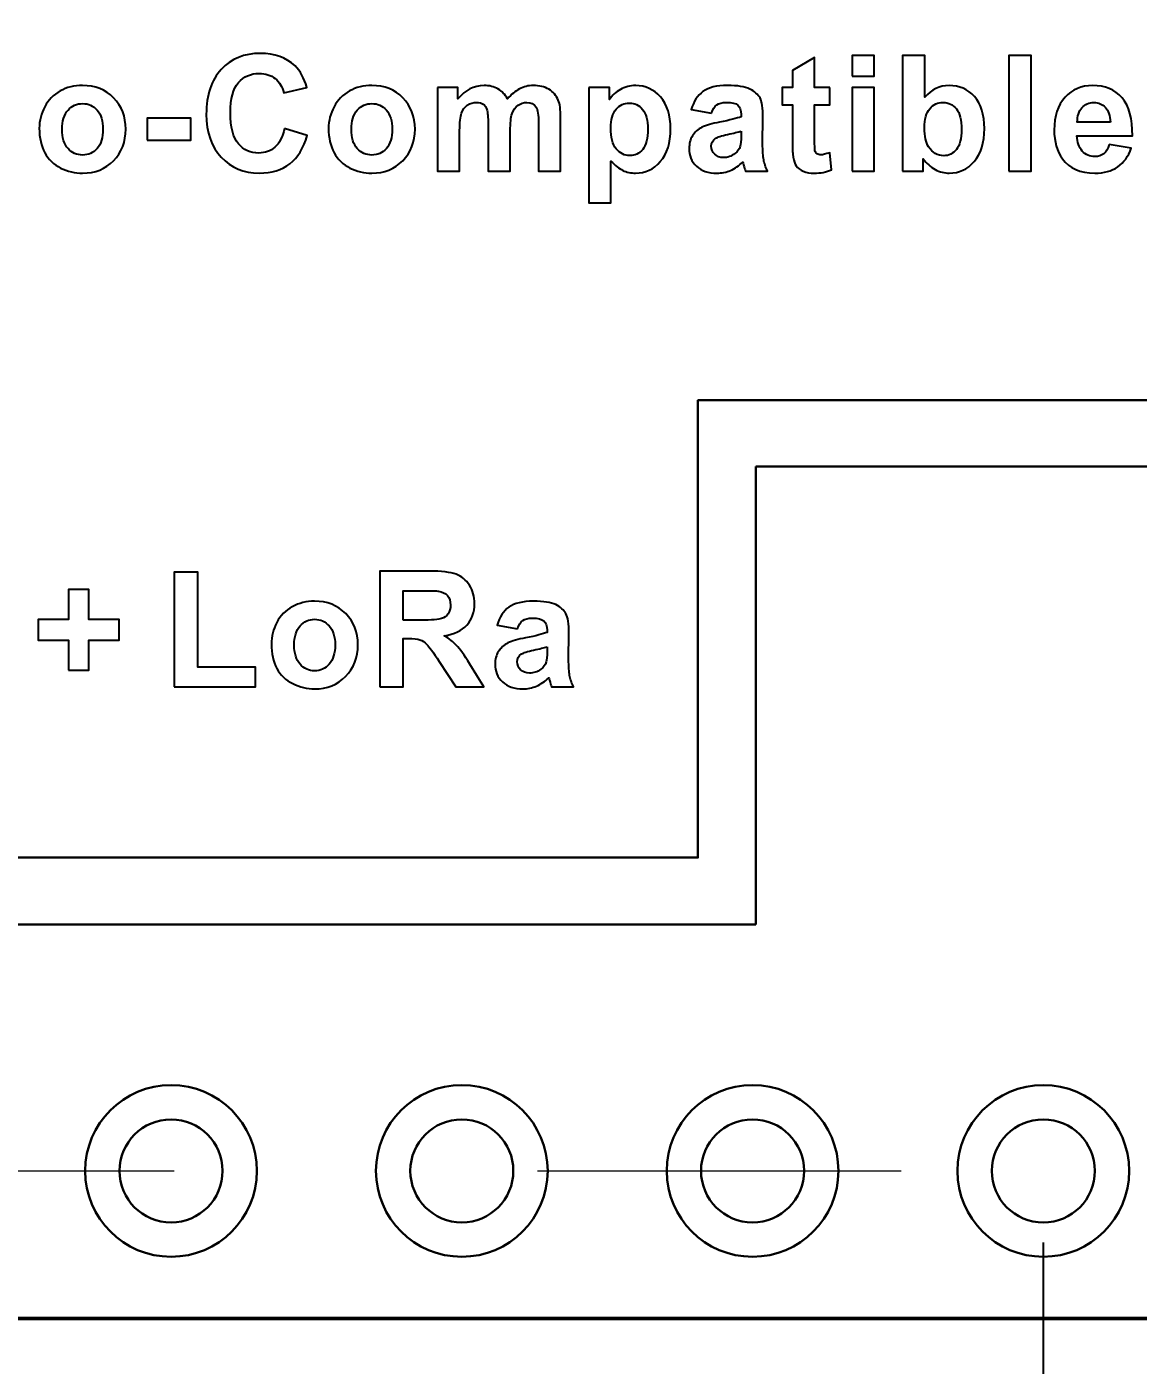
# Model space of a CAD drawing. Header units: millimetres. Extents: x 2926 to 3382, y -265 to 32.
# Drawn here: x 3048.98 to 3058.69, y -102.5 to -90.81 of the extents above; entities that cross this region are included whole.
import ezdxf

# ---------------------------------------------------------------- set-up
doc = ezdxf.new("R2010")
doc.units = ezdxf.units.MM
doc.linetypes.add('CENTER2', pattern=[28.575, 19.05, -3.175, 3.175, -3.175])
doc.layers.get('0').update_dxf_attribs({"lineweight": 30})
doc.layers.get('Defpoints').update_dxf_attribs({"lineweight": 15})
doc.layers.add('layer 1', color=7, linetype='Continuous')
for name, color, linetype, lineweight in [('标注', 3, 'Continuous', 15), ('点划线', 1, 'CENTER2', 20), ('粗线', 7, 'Continuous', 50)]:
    doc.layers.add(name, color=color, linetype=linetype, lineweight=lineweight)
doc.styles.get("Standard").update_dxf_attribs({"font": 'txt.shx', "bigfont": 'gbcbig.shx'})
doc.dimstyles.new('ISO-25', dxfattribs={"dimtxt": 3, "dimasz": 2.5, "dimexe": 1.25, "dimexo": 0.625, "dimtad": 1, "dimtoh": 1, "dimdsep": 46, "dimtxsty": 'Standard', "dimcen": 2.5, "dimadec": 0, "dimazin": 0, "dimtfac": 1, "dimtmove": 0, "dimatfit": 3, "dimfxl": 0, "dimarcsym": 0})

# ---------------------------------------------------------------- blocks, each defined once
blk = doc.blocks.new('*D93')
at = {"layer": 'Defpoints', "color": 0, "transparency": 16777216}
for p in [(3032.461, -100.805), (3057.861, -100.805), (3057.861, -106.994)]:
    blk.add_point(p, dxfattribs=at)
at = {"layer": '标注', "color": 0, "lineweight": -2, "transparency": 16777216}
for p, q in [((3032.461, -101.43), (3032.461, -108.244)), ((3057.861, -101.43), (3057.861, -108.244)), ((3034.961, -106.994), (3055.361, -106.994))]:
    blk.add_line(p, q, dxfattribs=at)
at = {"layer": '标注', "color": 0, "transparency": 16777216}
for points in [[(3034.961, -106.577), (3034.961, -107.41), (3032.461, -106.994)], [(3055.361, -106.577), (3055.361, -107.41), (3057.861, -106.994)]]:
    blk.add_solid(points, dxfattribs=at)
at = {"layer": '标注', "color": 0, "transparency": 16777216, "insert": (3045.161, -104.869), "char_height": 3, "attachment_point": 5}
blk.add_mtext('2.54x10', dxfattribs=at)
blk = doc.blocks.new('*D128')
at = {"layer": 'Defpoints', "color": 0, "transparency": 16777216}
for p in [(3024.011, -102.01), (3060.651, -102.01), (3060.651, -112.626)]:
    blk.add_point(p, dxfattribs=at)
at = {"layer": '标注', "color": 0, "lineweight": -2, "transparency": 16777216}
for p, q in [((3024.011, -102.635), (3024.011, -113.876)), ((3060.651, -102.635), (3060.651, -113.876)), ((3026.511, -112.626), (3058.151, -112.626))]:
    blk.add_line(p, q, dxfattribs=at)
at = {"layer": '标注', "color": 0, "transparency": 16777216}
for points in [[(3026.511, -112.21), (3026.511, -113.043), (3024.011, -112.626)], [(3058.151, -112.21), (3058.151, -113.043), (3060.651, -112.626)]]:
    blk.add_solid(points, dxfattribs=at)
at = {"layer": '标注', "color": 0, "transparency": 16777216, "insert": (3042.331, -110.501), "char_height": 3, "attachment_point": 5}
blk.add_mtext('36.64', dxfattribs=at)
blk = doc.blocks.new('*D130')
at = {"layer": 'Defpoints', "color": 0, "transparency": 16777216}
for p in [(3022.011, -99.595), (3062.651, -99.595), (3062.651, -118.799)]:
    blk.add_point(p, dxfattribs=at)
at = {"layer": '标注', "color": 0, "lineweight": -2, "transparency": 16777216}
for p, q in [((3022.011, -100.22), (3022.011, -120.049)), ((3062.651, -100.22), (3062.651, -120.049)), ((3024.511, -118.799), (3060.151, -118.799))]:
    blk.add_line(p, q, dxfattribs=at)
at = {"layer": '标注', "color": 0, "transparency": 16777216}
for points in [[(3024.511, -118.382), (3024.511, -119.216), (3022.011, -118.799)], [(3060.151, -118.382), (3060.151, -119.216), (3062.651, -118.799)]]:
    blk.add_solid(points, dxfattribs=at)
at = {"layer": '标注', "color": 0, "transparency": 16777216, "insert": (3042.331, -116.674), "char_height": 3, "attachment_point": 5}
blk.add_mtext('40.64', dxfattribs=at)

msp = doc.modelspace()

# ---------------------------------------------------------------- linework, layer by layer
for p, q in [((3055.351, -98.65), (3055.351, -94.65)), ((3055.351, -94.65), (3059.351, -94.65)), ((3043.351, -98.65), (3055.351, -98.65))]:
    msp.add_line(p, q)
for centre in [(3050.241, -100.805), (3050.241, -100.805), (3050.241, -100.805), (3050.241, -100.805), (3050.241, -100.805), (3050.241, -100.805), (3050.241, -100.805), (3050.241, -100.805), (3052.781, -100.805), (3052.781, -100.805), (3052.781, -100.805), (3052.781, -100.805), (3055.321, -100.805), (3055.321, -100.805), (3055.321, -100.805), (3055.321, -100.805), (3055.321, -100.805), (3055.321, -100.805), (3055.321, -100.805), (3057.861, -100.805), (3057.861, -100.805), (3057.861, -100.805)]:
    msp.add_circle(centre, 0.75)
at = {"ltscale": 0.5}
for centre in [(3050.241, -100.805), (3050.241, -100.805), (3050.241, -100.805), (3050.241, -100.805), (3050.241, -100.805), (3050.241, -100.805), (3050.241, -100.805), (3050.241, -100.805), (3052.781, -100.805), (3052.781, -100.805), (3052.781, -100.805), (3052.781, -100.805), (3052.781, -100.805), (3052.781, -100.805), (3055.321, -100.805), (3055.321, -100.805), (3055.321, -100.805), (3055.321, -100.805), (3055.321, -100.805), (3055.321, -100.805), (3055.321, -100.805), (3057.861, -100.805), (3057.861, -100.805), (3057.861, -100.805), (3057.861, -100.805), (3057.861, -100.805)]:
    msp.add_circle(centre, 0.45, dxfattribs=at)
msp.add_open_spline([(3045.844, -83.067), (3045.844, -83.067), (3056.844, -83.067), (3056.844, -83.067), (3056.844, -83.067), (3057.944, -83.067), (3058.844, -83.967), (3058.844, -85.067), (3058.844, -85.067), (3058.844, -85.067), (3058.844, -94.07), (3058.844, -94.07), (3058.844, -94.07), (3058.844, -94.07), (3054.844, -94.07), (3054.844, -94.07), (3054.844, -94.07), (3054.844, -94.07), (3054.844, -98.067), (3054.844, -98.067), (3054.844, -98.067), (3054.844, -98.067), (3045.844, -98.067), (3045.844, -98.067), (3045.844, -98.067), (3044.744, -98.067), (3043.844, -97.167), (3043.844, -96.067), (3043.844, -96.067), (3043.844, -96.067), (3043.844, -85.067), (3043.844, -85.067), (3043.844, -85.067), (3043.844, -83.967), (3044.744, -83.067), (3045.844, -83.067)], degree=3, knots=[0, 0, 0, 0, 0.1, 0.1, 0.1, 0.1, 0.2, 0.2, 0.2, 0.2, 0.3, 0.3, 0.3, 0.3, 0.4, 0.4, 0.4, 0.4, 0.5, 0.5, 0.5, 0.5, 0.6, 0.6, 0.6, 0.6, 0.7, 0.7, 0.7, 0.7, 0.8, 0.8, 0.8, 0.8, 1, 1, 1, 1])
at = {"layer": 'layer 1'}
for points, knots in [([(3051.232, -91.695), (3051.232, -91.695), (3051.43, -91.755), (3051.43, -91.755), (3051.43, -91.755), (3051.4, -91.866), (3051.349, -91.949), (3051.278, -92.003), (3051.278, -92.003), (3051.208, -92.057), (3051.119, -92.084), (3051.01, -92.084), (3051.01, -92.084), (3050.876, -92.084), (3050.766, -92.038), (3050.679, -91.946), (3050.679, -91.946), (3050.593, -91.855), (3050.549, -91.729), (3050.549, -91.57), (3050.549, -91.57), (3050.549, -91.402), (3050.593, -91.271), (3050.68, -91.178), (3050.68, -91.178), (3050.766, -91.085), (3050.881, -91.038), (3051.022, -91.038), (3051.022, -91.038), (3051.146, -91.038), (3051.246, -91.075), (3051.324, -91.148), (3051.324, -91.148), (3051.37, -91.191), (3051.404, -91.254), (3051.427, -91.335), (3051.427, -91.335), (3051.427, -91.335), (3051.225, -91.383), (3051.225, -91.383), (3051.225, -91.383), (3051.213, -91.33), (3051.188, -91.289), (3051.151, -91.259), (3051.151, -91.259), (3051.112, -91.228), (3051.066, -91.213), (3051.012, -91.213), (3051.012, -91.213), (3050.937, -91.213), (3050.876, -91.24), (3050.83, -91.294), (3050.83, -91.294), (3050.783, -91.348), (3050.76, -91.435), (3050.76, -91.555), (3050.76, -91.555), (3050.76, -91.683), (3050.783, -91.774), (3050.829, -91.828), (3050.829, -91.828), (3050.875, -91.882), (3050.934, -91.909), (3051.008, -91.909), (3051.008, -91.909), (3051.062, -91.909), (3051.109, -91.892), (3051.148, -91.857), (3051.148, -91.857), (3051.187, -91.823), (3051.215, -91.769), (3051.232, -91.695)], [0, 0, 0, 0, 0.052632, 0.052632, 0.052632, 0.052632, 0.105263, 0.105263, 0.105263, 0.105263, 0.157895, 0.157895, 0.157895, 0.157895, 0.210526, 0.210526, 0.210526, 0.210526, 0.263158, 0.263158, 0.263158, 0.263158, 0.315789, 0.315789, 0.315789, 0.315789, 0.368421, 0.368421, 0.368421, 0.368421, 0.421053, 0.421053, 0.421053, 0.421053, 0.473684, 0.473684, 0.473684, 0.473684, 0.526316, 0.526316, 0.526316, 0.526316, 0.578947, 0.578947, 0.578947, 0.578947, 0.631579, 0.631579, 0.631579, 0.631579, 0.684211, 0.684211, 0.684211, 0.684211, 0.736842, 0.736842, 0.736842, 0.736842, 0.789474, 0.789474, 0.789474, 0.789474, 0.842105, 0.842105, 0.842105, 0.842105, 0.894737, 0.894737, 0.894737, 0.894737, 1, 1, 1, 1]), ([(3055.995, -91.335), (3055.995, -91.335), (3055.995, -91.488), (3055.995, -91.488), (3055.995, -91.488), (3055.995, -91.488), (3055.863, -91.488), (3055.863, -91.488), (3055.863, -91.488), (3055.863, -91.488), (3055.863, -91.785), (3055.863, -91.785), (3055.863, -91.785), (3055.863, -91.845), (3055.864, -91.88), (3055.866, -91.89), (3055.866, -91.89), (3055.869, -91.9), (3055.875, -91.908), (3055.884, -91.915), (3055.884, -91.915), (3055.893, -91.921), (3055.904, -91.925), (3055.917, -91.925), (3055.917, -91.925), (3055.935, -91.925), (3055.961, -91.918), (3055.995, -91.906), (3055.995, -91.906), (3055.995, -91.906), (3056.011, -92.056), (3056.011, -92.056), (3056.011, -92.056), (3055.966, -92.076), (3055.915, -92.085), (3055.858, -92.085), (3055.858, -92.085), (3055.823, -92.085), (3055.792, -92.08), (3055.764, -92.068), (3055.764, -92.068), (3055.736, -92.056), (3055.716, -92.041), (3055.703, -92.022), (3055.703, -92.022), (3055.69, -92.003), (3055.681, -91.978), (3055.676, -91.946), (3055.676, -91.946), (3055.672, -91.924), (3055.669, -91.878), (3055.669, -91.809), (3055.669, -91.809), (3055.669, -91.809), (3055.669, -91.488), (3055.669, -91.488), (3055.669, -91.488), (3055.669, -91.488), (3055.581, -91.488), (3055.581, -91.488), (3055.581, -91.488), (3055.581, -91.488), (3055.581, -91.335), (3055.581, -91.335), (3055.581, -91.335), (3055.581, -91.335), (3055.669, -91.335), (3055.669, -91.335), (3055.669, -91.335), (3055.669, -91.335), (3055.669, -91.189), (3055.669, -91.189), (3055.669, -91.189), (3055.669, -91.189), (3055.863, -91.075), (3055.863, -91.075), (3055.863, -91.075), (3055.863, -91.075), (3055.863, -91.335), (3055.863, -91.335), (3055.863, -91.335), (3055.863, -91.335), (3055.995, -91.335), (3055.995, -91.335)], [0, 0, 0, 0, 0.045455, 0.045455, 0.045455, 0.045455, 0.090909, 0.090909, 0.090909, 0.090909, 0.136364, 0.136364, 0.136364, 0.136364, 0.181818, 0.181818, 0.181818, 0.181818, 0.227273, 0.227273, 0.227273, 0.227273, 0.272727, 0.272727, 0.272727, 0.272727, 0.318182, 0.318182, 0.318182, 0.318182, 0.363636, 0.363636, 0.363636, 0.363636, 0.409091, 0.409091, 0.409091, 0.409091, 0.454545, 0.454545, 0.454545, 0.454545, 0.5, 0.5, 0.5, 0.5, 0.545455, 0.545455, 0.545455, 0.545455, 0.590909, 0.590909, 0.590909, 0.590909, 0.636364, 0.636364, 0.636364, 0.636364, 0.681818, 0.681818, 0.681818, 0.681818, 0.727273, 0.727273, 0.727273, 0.727273, 0.772727, 0.772727, 0.772727, 0.772727, 0.818182, 0.818182, 0.818182, 0.818182, 0.863636, 0.863636, 0.863636, 0.863636, 0.909091, 0.909091, 0.909091, 0.909091, 1, 1, 1, 1]), ([(3056.19, -91.236), (3056.19, -91.236), (3056.19, -91.057), (3056.19, -91.057), (3056.19, -91.057), (3056.19, -91.057), (3056.383, -91.057), (3056.383, -91.057), (3056.383, -91.057), (3056.383, -91.057), (3056.383, -91.236), (3056.383, -91.236), (3056.383, -91.236), (3056.383, -91.236), (3056.19, -91.236), (3056.19, -91.236)], [0, 0, 0, 0, 0.2, 0.2, 0.2, 0.2, 0.4, 0.4, 0.4, 0.4, 0.6, 0.6, 0.6, 0.6, 1, 1, 1, 1]), ([(3056.632, -92.067), (3056.632, -92.067), (3056.632, -91.057), (3056.632, -91.057), (3056.632, -91.057), (3056.632, -91.057), (3056.825, -91.057), (3056.825, -91.057), (3056.825, -91.057), (3056.825, -91.057), (3056.825, -91.421), (3056.825, -91.421), (3056.825, -91.421), (3056.885, -91.353), (3056.956, -91.319), (3057.038, -91.319), (3057.038, -91.319), (3057.127, -91.319), (3057.2, -91.351), (3057.259, -91.416), (3057.259, -91.416), (3057.317, -91.481), (3057.346, -91.574), (3057.346, -91.695), (3057.346, -91.695), (3057.346, -91.82), (3057.316, -91.916), (3057.257, -91.984), (3057.257, -91.984), (3057.197, -92.052), (3057.125, -92.085), (3057.04, -92.085), (3057.04, -92.085), (3056.998, -92.085), (3056.957, -92.075), (3056.916, -92.053), (3056.916, -92.053), (3056.876, -92.032), (3056.841, -92), (3056.811, -91.96), (3056.811, -91.96), (3056.811, -91.96), (3056.811, -92.067), (3056.811, -92.067), (3056.811, -92.067), (3056.811, -92.067), (3056.632, -92.067), (3056.632, -92.067)], [0, 0, 0, 0, 0.076923, 0.076923, 0.076923, 0.076923, 0.153846, 0.153846, 0.153846, 0.153846, 0.230769, 0.230769, 0.230769, 0.230769, 0.307692, 0.307692, 0.307692, 0.307692, 0.384615, 0.384615, 0.384615, 0.384615, 0.461538, 0.461538, 0.461538, 0.461538, 0.538462, 0.538462, 0.538462, 0.538462, 0.615385, 0.615385, 0.615385, 0.615385, 0.692308, 0.692308, 0.692308, 0.692308, 0.769231, 0.769231, 0.769231, 0.769231, 0.846154, 0.846154, 0.846154, 0.846154, 1, 1, 1, 1]), ([(3057.561, -92.067), (3057.561, -92.067), (3057.561, -91.057), (3057.561, -91.057), (3057.561, -91.057), (3057.561, -91.057), (3057.755, -91.057), (3057.755, -91.057), (3057.755, -91.057), (3057.755, -91.057), (3057.755, -92.067), (3057.755, -92.067), (3057.755, -92.067), (3057.755, -92.067), (3057.561, -92.067), (3057.561, -92.067)], [0, 0, 0, 0, 0.2, 0.2, 0.2, 0.2, 0.4, 0.4, 0.4, 0.4, 0.6, 0.6, 0.6, 0.6, 1, 1, 1, 1]), ([(3049.09, -91.692), (3049.09, -91.627), (3049.106, -91.565), (3049.138, -91.505), (3049.138, -91.505), (3049.169, -91.445), (3049.214, -91.399), (3049.272, -91.367), (3049.272, -91.367), (3049.33, -91.335), (3049.395, -91.319), (3049.467, -91.319), (3049.467, -91.319), (3049.578, -91.319), (3049.668, -91.355), (3049.739, -91.427), (3049.739, -91.427), (3049.81, -91.499), (3049.845, -91.59), (3049.845, -91.7), (3049.845, -91.7), (3049.845, -91.811), (3049.809, -91.903), (3049.738, -91.976), (3049.738, -91.976), (3049.667, -92.049), (3049.577, -92.085), (3049.468, -92.085), (3049.468, -92.085), (3049.401, -92.085), (3049.337, -92.07), (3049.276, -92.04), (3049.276, -92.04), (3049.216, -92.009), (3049.169, -91.965), (3049.138, -91.906), (3049.138, -91.906), (3049.106, -91.848), (3049.09, -91.776), (3049.09, -91.692)], [0, 0, 0, 0, 0.090909, 0.090909, 0.090909, 0.090909, 0.181818, 0.181818, 0.181818, 0.181818, 0.272727, 0.272727, 0.272727, 0.272727, 0.363636, 0.363636, 0.363636, 0.363636, 0.454545, 0.454545, 0.454545, 0.454545, 0.545455, 0.545455, 0.545455, 0.545455, 0.636364, 0.636364, 0.636364, 0.636364, 0.727273, 0.727273, 0.727273, 0.727273, 0.818182, 0.818182, 0.818182, 0.818182, 1, 1, 1, 1]), ([(3051.617, -91.692), (3051.617, -91.627), (3051.633, -91.565), (3051.665, -91.505), (3051.665, -91.505), (3051.697, -91.445), (3051.741, -91.399), (3051.8, -91.367), (3051.8, -91.367), (3051.858, -91.335), (3051.922, -91.319), (3051.994, -91.319), (3051.994, -91.319), (3052.105, -91.319), (3052.195, -91.355), (3052.266, -91.427), (3052.266, -91.427), (3052.337, -91.499), (3052.372, -91.59), (3052.372, -91.7), (3052.372, -91.7), (3052.372, -91.811), (3052.336, -91.903), (3052.265, -91.976), (3052.265, -91.976), (3052.194, -92.049), (3052.104, -92.085), (3051.995, -92.085), (3051.995, -92.085), (3051.928, -92.085), (3051.864, -92.07), (3051.804, -92.04), (3051.804, -92.04), (3051.743, -92.009), (3051.697, -91.965), (3051.665, -91.906), (3051.665, -91.906), (3051.633, -91.848), (3051.617, -91.776), (3051.617, -91.692)], [0, 0, 0, 0, 0.090909, 0.090909, 0.090909, 0.090909, 0.181818, 0.181818, 0.181818, 0.181818, 0.272727, 0.272727, 0.272727, 0.272727, 0.363636, 0.363636, 0.363636, 0.363636, 0.454545, 0.454545, 0.454545, 0.454545, 0.545455, 0.545455, 0.545455, 0.545455, 0.636364, 0.636364, 0.636364, 0.636364, 0.727273, 0.727273, 0.727273, 0.727273, 0.818182, 0.818182, 0.818182, 0.818182, 1, 1, 1, 1]), ([(3052.569, -91.335), (3052.569, -91.335), (3052.747, -91.335), (3052.747, -91.335), (3052.747, -91.335), (3052.747, -91.335), (3052.747, -91.435), (3052.747, -91.435), (3052.747, -91.435), (3052.811, -91.358), (3052.887, -91.319), (3052.975, -91.319), (3052.975, -91.319), (3053.022, -91.319), (3053.062, -91.329), (3053.097, -91.348), (3053.097, -91.348), (3053.131, -91.367), (3053.159, -91.397), (3053.181, -91.436), (3053.181, -91.436), (3053.213, -91.397), (3053.248, -91.367), (3053.285, -91.348), (3053.285, -91.348), (3053.323, -91.329), (3053.362, -91.319), (3053.405, -91.319), (3053.405, -91.319), (3053.458, -91.319), (3053.504, -91.33), (3053.541, -91.352), (3053.541, -91.352), (3053.578, -91.374), (3053.606, -91.406), (3053.624, -91.448), (3053.624, -91.448), (3053.638, -91.479), (3053.644, -91.53), (3053.644, -91.6), (3053.644, -91.6), (3053.644, -91.6), (3053.644, -92.067), (3053.644, -92.067), (3053.644, -92.067), (3053.644, -92.067), (3053.451, -92.067), (3053.451, -92.067), (3053.451, -92.067), (3053.451, -92.067), (3053.451, -91.649), (3053.451, -91.649), (3053.451, -91.649), (3053.451, -91.576), (3053.444, -91.53), (3053.431, -91.509), (3053.431, -91.509), (3053.413, -91.481), (3053.385, -91.467), (3053.348, -91.467), (3053.348, -91.467), (3053.321, -91.467), (3053.296, -91.476), (3053.272, -91.492), (3053.272, -91.492), (3053.248, -91.509), (3053.23, -91.533), (3053.22, -91.565), (3053.22, -91.565), (3053.209, -91.597), (3053.204, -91.647), (3053.204, -91.716), (3053.204, -91.716), (3053.204, -91.716), (3053.204, -92.067), (3053.204, -92.067), (3053.204, -92.067), (3053.204, -92.067), (3053.011, -92.067), (3053.011, -92.067), (3053.011, -92.067), (3053.011, -92.067), (3053.011, -91.666), (3053.011, -91.666), (3053.011, -91.666), (3053.011, -91.595), (3053.007, -91.549), (3053, -91.529), (3053, -91.529), (3052.994, -91.508), (3052.983, -91.492), (3052.968, -91.482), (3052.968, -91.482), (3052.954, -91.472), (3052.934, -91.467), (3052.91, -91.467), (3052.91, -91.467), (3052.88, -91.467), (3052.853, -91.475), (3052.829, -91.491), (3052.829, -91.491), (3052.805, -91.508), (3052.788, -91.531), (3052.778, -91.561), (3052.778, -91.561), (3052.768, -91.591), (3052.762, -91.642), (3052.762, -91.712), (3052.762, -91.712), (3052.762, -91.712), (3052.762, -92.067), (3052.762, -92.067), (3052.762, -92.067), (3052.762, -92.067), (3052.569, -92.067), (3052.569, -92.067), (3052.569, -92.067), (3052.569, -92.067), (3052.569, -91.335), (3052.569, -91.335)], [0, 0, 0, 0, 0.032258, 0.032258, 0.032258, 0.032258, 0.064516, 0.064516, 0.064516, 0.064516, 0.096774, 0.096774, 0.096774, 0.096774, 0.129032, 0.129032, 0.129032, 0.129032, 0.16129, 0.16129, 0.16129, 0.16129, 0.193548, 0.193548, 0.193548, 0.193548, 0.225806, 0.225806, 0.225806, 0.225806, 0.258065, 0.258065, 0.258065, 0.258065, 0.290323, 0.290323, 0.290323, 0.290323, 0.322581, 0.322581, 0.322581, 0.322581, 0.354839, 0.354839, 0.354839, 0.354839, 0.387097, 0.387097, 0.387097, 0.387097, 0.419355, 0.419355, 0.419355, 0.419355, 0.451613, 0.451613, 0.451613, 0.451613, 0.483871, 0.483871, 0.483871, 0.483871, 0.516129, 0.516129, 0.516129, 0.516129, 0.548387, 0.548387, 0.548387, 0.548387, 0.580645, 0.580645, 0.580645, 0.580645, 0.612903, 0.612903, 0.612903, 0.612903, 0.645161, 0.645161, 0.645161, 0.645161, 0.677419, 0.677419, 0.677419, 0.677419, 0.709677, 0.709677, 0.709677, 0.709677, 0.741935, 0.741935, 0.741935, 0.741935, 0.774194, 0.774194, 0.774194, 0.774194, 0.806452, 0.806452, 0.806452, 0.806452, 0.83871, 0.83871, 0.83871, 0.83871, 0.870968, 0.870968, 0.870968, 0.870968, 0.903226, 0.903226, 0.903226, 0.903226, 0.935484, 0.935484, 0.935484, 0.935484, 1, 1, 1, 1]), ([(3053.891, -91.335), (3053.891, -91.335), (3054.072, -91.335), (3054.072, -91.335), (3054.072, -91.335), (3054.072, -91.335), (3054.072, -91.442), (3054.072, -91.442), (3054.072, -91.442), (3054.095, -91.405), (3054.127, -91.376), (3054.167, -91.353), (3054.167, -91.353), (3054.207, -91.33), (3054.251, -91.319), (3054.3, -91.319), (3054.3, -91.319), (3054.385, -91.319), (3054.457, -91.353), (3054.516, -91.419), (3054.516, -91.419), (3054.575, -91.486), (3054.605, -91.579), (3054.605, -91.698), (3054.605, -91.698), (3054.605, -91.821), (3054.575, -91.916), (3054.515, -91.984), (3054.515, -91.984), (3054.456, -92.052), (3054.383, -92.085), (3054.298, -92.085), (3054.298, -92.085), (3054.258, -92.085), (3054.221, -92.077), (3054.188, -92.061), (3054.188, -92.061), (3054.155, -92.045), (3054.121, -92.018), (3054.084, -91.979), (3054.084, -91.979), (3054.084, -91.979), (3054.084, -92.345), (3054.084, -92.345), (3054.084, -92.345), (3054.084, -92.345), (3053.891, -92.345), (3053.891, -92.345), (3053.891, -92.345), (3053.891, -92.345), (3053.891, -91.335), (3053.891, -91.335)], [0, 0, 0, 0, 0.071429, 0.071429, 0.071429, 0.071429, 0.142857, 0.142857, 0.142857, 0.142857, 0.214286, 0.214286, 0.214286, 0.214286, 0.285714, 0.285714, 0.285714, 0.285714, 0.357143, 0.357143, 0.357143, 0.357143, 0.428571, 0.428571, 0.428571, 0.428571, 0.5, 0.5, 0.5, 0.5, 0.571429, 0.571429, 0.571429, 0.571429, 0.642857, 0.642857, 0.642857, 0.642857, 0.714286, 0.714286, 0.714286, 0.714286, 0.785714, 0.785714, 0.785714, 0.785714, 0.857143, 0.857143, 0.857143, 0.857143, 1, 1, 1, 1]), ([(3054.961, -91.56), (3054.961, -91.56), (3054.786, -91.529), (3054.786, -91.529), (3054.786, -91.529), (3054.806, -91.458), (3054.84, -91.405), (3054.888, -91.371), (3054.888, -91.371), (3054.937, -91.336), (3055.008, -91.319), (3055.103, -91.319), (3055.103, -91.319), (3055.19, -91.319), (3055.254, -91.329), (3055.296, -91.35), (3055.296, -91.35), (3055.339, -91.37), (3055.368, -91.396), (3055.386, -91.428), (3055.386, -91.428), (3055.403, -91.459), (3055.411, -91.517), (3055.411, -91.601), (3055.411, -91.601), (3055.411, -91.601), (3055.409, -91.827), (3055.409, -91.827), (3055.409, -91.827), (3055.409, -91.891), (3055.412, -91.938), (3055.418, -91.969), (3055.418, -91.969), (3055.424, -92), (3055.435, -92.032), (3055.452, -92.067), (3055.452, -92.067), (3055.452, -92.067), (3055.26, -92.067), (3055.26, -92.067), (3055.26, -92.067), (3055.255, -92.054), (3055.249, -92.036), (3055.242, -92.011), (3055.242, -92.011), (3055.239, -91.999), (3055.236, -91.992), (3055.235, -91.988), (3055.235, -91.988), (3055.202, -92.02), (3055.167, -92.045), (3055.129, -92.061), (3055.129, -92.061), (3055.092, -92.077), (3055.052, -92.085), (3055.009, -92.085), (3055.009, -92.085), (3054.934, -92.085), (3054.875, -92.065), (3054.831, -92.024), (3054.831, -92.024), (3054.788, -91.983), (3054.767, -91.932), (3054.767, -91.869), (3054.767, -91.869), (3054.767, -91.828), (3054.776, -91.791), (3054.796, -91.758), (3054.796, -91.758), (3054.816, -91.726), (3054.843, -91.701), (3054.879, -91.684), (3054.879, -91.684), (3054.915, -91.667), (3054.966, -91.652), (3055.033, -91.639), (3055.033, -91.639), (3055.123, -91.622), (3055.186, -91.606), (3055.221, -91.592), (3055.221, -91.592), (3055.221, -91.592), (3055.221, -91.572), (3055.221, -91.572), (3055.221, -91.572), (3055.221, -91.534), (3055.212, -91.508), (3055.193, -91.491), (3055.193, -91.491), (3055.175, -91.475), (3055.14, -91.467), (3055.089, -91.467), (3055.089, -91.467), (3055.054, -91.467), (3055.028, -91.474), (3055.008, -91.488), (3055.008, -91.488), (3054.989, -91.502), (3054.973, -91.526), (3054.961, -91.56)], [0, 0, 0, 0, 0.038462, 0.038462, 0.038462, 0.038462, 0.076923, 0.076923, 0.076923, 0.076923, 0.115385, 0.115385, 0.115385, 0.115385, 0.153846, 0.153846, 0.153846, 0.153846, 0.192308, 0.192308, 0.192308, 0.192308, 0.230769, 0.230769, 0.230769, 0.230769, 0.269231, 0.269231, 0.269231, 0.269231, 0.307692, 0.307692, 0.307692, 0.307692, 0.346154, 0.346154, 0.346154, 0.346154, 0.384615, 0.384615, 0.384615, 0.384615, 0.423077, 0.423077, 0.423077, 0.423077, 0.461538, 0.461538, 0.461538, 0.461538, 0.5, 0.5, 0.5, 0.5, 0.538462, 0.538462, 0.538462, 0.538462, 0.576923, 0.576923, 0.576923, 0.576923, 0.615385, 0.615385, 0.615385, 0.615385, 0.653846, 0.653846, 0.653846, 0.653846, 0.692308, 0.692308, 0.692308, 0.692308, 0.730769, 0.730769, 0.730769, 0.730769, 0.769231, 0.769231, 0.769231, 0.769231, 0.807692, 0.807692, 0.807692, 0.807692, 0.846154, 0.846154, 0.846154, 0.846154, 0.884615, 0.884615, 0.884615, 0.884615, 0.923077, 0.923077, 0.923077, 0.923077, 1, 1, 1, 1]), ([(3056.19, -92.067), (3056.19, -92.067), (3056.19, -91.335), (3056.19, -91.335), (3056.19, -91.335), (3056.19, -91.335), (3056.383, -91.335), (3056.383, -91.335), (3056.383, -91.335), (3056.383, -91.335), (3056.383, -92.067), (3056.383, -92.067), (3056.383, -92.067), (3056.383, -92.067), (3056.19, -92.067), (3056.19, -92.067)], [0, 0, 0, 0, 0.2, 0.2, 0.2, 0.2, 0.4, 0.4, 0.4, 0.4, 0.6, 0.6, 0.6, 0.6, 1, 1, 1, 1]), ([(3058.435, -91.836), (3058.435, -91.836), (3058.629, -91.868), (3058.629, -91.868), (3058.629, -91.868), (3058.604, -91.939), (3058.565, -91.993), (3058.511, -92.03), (3058.511, -92.03), (3058.458, -92.067), (3058.391, -92.085), (3058.311, -92.085), (3058.311, -92.085), (3058.183, -92.085), (3058.089, -92.044), (3058.028, -91.961), (3058.028, -91.961), (3057.98, -91.894), (3057.956, -91.81), (3057.956, -91.708), (3057.956, -91.708), (3057.956, -91.586), (3057.987, -91.491), (3058.051, -91.422), (3058.051, -91.422), (3058.114, -91.354), (3058.194, -91.319), (3058.291, -91.319), (3058.291, -91.319), (3058.4, -91.319), (3058.486, -91.355), (3058.549, -91.427), (3058.549, -91.427), (3058.611, -91.499), (3058.641, -91.609), (3058.639, -91.758), (3058.639, -91.758), (3058.639, -91.758), (3058.155, -91.758), (3058.155, -91.758), (3058.155, -91.758), (3058.156, -91.815), (3058.172, -91.86), (3058.201, -91.892), (3058.201, -91.892), (3058.231, -91.924), (3058.268, -91.94), (3058.312, -91.94), (3058.312, -91.94), (3058.343, -91.94), (3058.368, -91.932), (3058.389, -91.915), (3058.389, -91.915), (3058.409, -91.899), (3058.425, -91.872), (3058.435, -91.836)], [0, 0, 0, 0, 0.066667, 0.066667, 0.066667, 0.066667, 0.133333, 0.133333, 0.133333, 0.133333, 0.2, 0.2, 0.2, 0.2, 0.266667, 0.266667, 0.266667, 0.266667, 0.333333, 0.333333, 0.333333, 0.333333, 0.4, 0.4, 0.4, 0.4, 0.466667, 0.466667, 0.466667, 0.466667, 0.533333, 0.533333, 0.533333, 0.533333, 0.6, 0.6, 0.6, 0.6, 0.666667, 0.666667, 0.666667, 0.666667, 0.733333, 0.733333, 0.733333, 0.733333, 0.8, 0.8, 0.8, 0.8, 0.866667, 0.866667, 0.866667, 0.866667, 1, 1, 1, 1]), ([(3054.082, -91.69), (3054.082, -91.772), (3054.098, -91.833), (3054.13, -91.873), (3054.13, -91.873), (3054.163, -91.912), (3054.203, -91.932), (3054.249, -91.932), (3054.249, -91.932), (3054.294, -91.932), (3054.332, -91.913), (3054.361, -91.877), (3054.361, -91.877), (3054.391, -91.841), (3054.406, -91.782), (3054.406, -91.699), (3054.406, -91.699), (3054.406, -91.622), (3054.391, -91.565), (3054.36, -91.528), (3054.36, -91.528), (3054.329, -91.49), (3054.291, -91.472), (3054.246, -91.472), (3054.246, -91.472), (3054.199, -91.472), (3054.159, -91.49), (3054.128, -91.527), (3054.128, -91.527), (3054.097, -91.563), (3054.082, -91.618), (3054.082, -91.69)], [0, 0, 0, 0, 0.111111, 0.111111, 0.111111, 0.111111, 0.222222, 0.222222, 0.222222, 0.222222, 0.333333, 0.333333, 0.333333, 0.333333, 0.444444, 0.444444, 0.444444, 0.444444, 0.555556, 0.555556, 0.555556, 0.555556, 0.666667, 0.666667, 0.666667, 0.666667, 0.777778, 0.777778, 0.777778, 0.777778, 1, 1, 1, 1]), ([(3056.823, -91.687), (3056.823, -91.763), (3056.835, -91.819), (3056.859, -91.855), (3056.859, -91.855), (3056.892, -91.907), (3056.937, -91.933), (3056.992, -91.933), (3056.992, -91.933), (3057.035, -91.933), (3057.072, -91.915), (3057.102, -91.878), (3057.102, -91.878), (3057.132, -91.841), (3057.147, -91.783), (3057.147, -91.705), (3057.147, -91.705), (3057.147, -91.621), (3057.132, -91.56), (3057.102, -91.523), (3057.102, -91.523), (3057.071, -91.486), (3057.032, -91.467), (3056.985, -91.467), (3056.985, -91.467), (3056.938, -91.467), (3056.9, -91.485), (3056.869, -91.522), (3056.869, -91.522), (3056.838, -91.558), (3056.823, -91.613), (3056.823, -91.687)], [0, 0, 0, 0, 0.111111, 0.111111, 0.111111, 0.111111, 0.222222, 0.222222, 0.222222, 0.222222, 0.333333, 0.333333, 0.333333, 0.333333, 0.444444, 0.444444, 0.444444, 0.444444, 0.555556, 0.555556, 0.555556, 0.555556, 0.666667, 0.666667, 0.666667, 0.666667, 0.777778, 0.777778, 0.777778, 0.777778, 1, 1, 1, 1]), ([(3058.447, -91.639), (3058.445, -91.583), (3058.431, -91.54), (3058.403, -91.511), (3058.403, -91.511), (3058.376, -91.482), (3058.343, -91.467), (3058.303, -91.467), (3058.303, -91.467), (3058.261, -91.467), (3058.226, -91.483), (3058.199, -91.514), (3058.199, -91.514), (3058.171, -91.544), (3058.158, -91.587), (3058.158, -91.639), (3058.158, -91.639), (3058.158, -91.639), (3058.447, -91.639), (3058.447, -91.639)], [0, 0, 0, 0, 0.166667, 0.166667, 0.166667, 0.166667, 0.333333, 0.333333, 0.333333, 0.333333, 0.5, 0.5, 0.5, 0.5, 0.666667, 0.666667, 0.666667, 0.666667, 1, 1, 1, 1]), ([(3049.289, -91.702), (3049.289, -91.775), (3049.306, -91.831), (3049.341, -91.869), (3049.341, -91.869), (3049.375, -91.908), (3049.417, -91.927), (3049.468, -91.927), (3049.468, -91.927), (3049.518, -91.927), (3049.561, -91.908), (3049.595, -91.869), (3049.595, -91.869), (3049.629, -91.831), (3049.646, -91.774), (3049.646, -91.701), (3049.646, -91.701), (3049.646, -91.629), (3049.629, -91.574), (3049.595, -91.535), (3049.595, -91.535), (3049.561, -91.496), (3049.518, -91.477), (3049.468, -91.477), (3049.468, -91.477), (3049.417, -91.477), (3049.375, -91.496), (3049.341, -91.535), (3049.341, -91.535), (3049.306, -91.574), (3049.289, -91.63), (3049.289, -91.702)], [0, 0, 0, 0, 0.111111, 0.111111, 0.111111, 0.111111, 0.222222, 0.222222, 0.222222, 0.222222, 0.333333, 0.333333, 0.333333, 0.333333, 0.444444, 0.444444, 0.444444, 0.444444, 0.555556, 0.555556, 0.555556, 0.555556, 0.666667, 0.666667, 0.666667, 0.666667, 0.777778, 0.777778, 0.777778, 0.777778, 1, 1, 1, 1]), ([(3051.816, -91.702), (3051.816, -91.775), (3051.833, -91.831), (3051.868, -91.869), (3051.868, -91.869), (3051.902, -91.908), (3051.945, -91.927), (3051.995, -91.927), (3051.995, -91.927), (3052.046, -91.927), (3052.088, -91.908), (3052.122, -91.869), (3052.122, -91.869), (3052.156, -91.831), (3052.173, -91.774), (3052.173, -91.701), (3052.173, -91.701), (3052.173, -91.629), (3052.156, -91.574), (3052.122, -91.535), (3052.122, -91.535), (3052.088, -91.496), (3052.046, -91.477), (3051.995, -91.477), (3051.995, -91.477), (3051.945, -91.477), (3051.902, -91.496), (3051.868, -91.535), (3051.868, -91.535), (3051.833, -91.574), (3051.816, -91.63), (3051.816, -91.702)], [0, 0, 0, 0, 0.111111, 0.111111, 0.111111, 0.111111, 0.222222, 0.222222, 0.222222, 0.222222, 0.333333, 0.333333, 0.333333, 0.333333, 0.444444, 0.444444, 0.444444, 0.444444, 0.555556, 0.555556, 0.555556, 0.555556, 0.666667, 0.666667, 0.666667, 0.666667, 0.777778, 0.777778, 0.777778, 0.777778, 1, 1, 1, 1]), ([(3050.033, -91.798), (3050.033, -91.798), (3050.033, -91.604), (3050.033, -91.604), (3050.033, -91.604), (3050.033, -91.604), (3050.414, -91.604), (3050.414, -91.604), (3050.414, -91.604), (3050.414, -91.604), (3050.414, -91.798), (3050.414, -91.798), (3050.414, -91.798), (3050.414, -91.798), (3050.033, -91.798), (3050.033, -91.798)], [0, 0, 0, 0, 0.2, 0.2, 0.2, 0.2, 0.4, 0.4, 0.4, 0.4, 0.6, 0.6, 0.6, 0.6, 1, 1, 1, 1]), ([(3055.221, -91.717), (3055.196, -91.725), (3055.157, -91.735), (3055.103, -91.747), (3055.103, -91.747), (3055.049, -91.758), (3055.014, -91.77), (3054.998, -91.78), (3054.998, -91.78), (3054.973, -91.798), (3054.96, -91.821), (3054.96, -91.849), (3054.96, -91.849), (3054.96, -91.876), (3054.97, -91.899), (3054.99, -91.919), (3054.99, -91.919), (3055.01, -91.939), (3055.036, -91.949), (3055.067, -91.949), (3055.067, -91.949), (3055.102, -91.949), (3055.136, -91.937), (3055.167, -91.914), (3055.167, -91.914), (3055.191, -91.897), (3055.206, -91.875), (3055.213, -91.85), (3055.213, -91.85), (3055.218, -91.834), (3055.221, -91.802), (3055.221, -91.756), (3055.221, -91.756), (3055.221, -91.756), (3055.221, -91.717), (3055.221, -91.717)], [0, 0, 0, 0, 0.1, 0.1, 0.1, 0.1, 0.2, 0.2, 0.2, 0.2, 0.3, 0.3, 0.3, 0.3, 0.4, 0.4, 0.4, 0.4, 0.5, 0.5, 0.5, 0.5, 0.6, 0.6, 0.6, 0.6, 0.7, 0.7, 0.7, 0.7, 0.8, 0.8, 0.8, 0.8, 1, 1, 1, 1]), ([(3052.065, -96.574), (3052.065, -96.574), (3052.065, -95.563), (3052.065, -95.563), (3052.065, -95.563), (3052.065, -95.563), (3052.495, -95.563), (3052.495, -95.563), (3052.495, -95.563), (3052.603, -95.563), (3052.682, -95.572), (3052.731, -95.591), (3052.731, -95.591), (3052.78, -95.609), (3052.819, -95.641), (3052.848, -95.687), (3052.848, -95.687), (3052.878, -95.734), (3052.892, -95.787), (3052.892, -95.846), (3052.892, -95.846), (3052.892, -95.922), (3052.87, -95.985), (3052.826, -96.034), (3052.826, -96.034), (3052.781, -96.084), (3052.715, -96.115), (3052.627, -96.128), (3052.627, -96.128), (3052.671, -96.153), (3052.707, -96.182), (3052.735, -96.212), (3052.735, -96.212), (3052.764, -96.243), (3052.803, -96.298), (3052.851, -96.377), (3052.851, -96.377), (3052.851, -96.377), (3052.974, -96.574), (3052.974, -96.574), (3052.974, -96.574), (3052.974, -96.574), (3052.73, -96.574), (3052.73, -96.574), (3052.73, -96.574), (3052.73, -96.574), (3052.584, -96.353), (3052.584, -96.353), (3052.584, -96.353), (3052.532, -96.275), (3052.496, -96.225), (3052.476, -96.205), (3052.476, -96.205), (3052.457, -96.185), (3052.436, -96.171), (3052.415, -96.163), (3052.415, -96.163), (3052.393, -96.155), (3052.358, -96.152), (3052.311, -96.152), (3052.311, -96.152), (3052.311, -96.152), (3052.27, -96.152), (3052.27, -96.152), (3052.27, -96.152), (3052.27, -96.152), (3052.27, -96.574), (3052.27, -96.574), (3052.27, -96.574), (3052.27, -96.574), (3052.065, -96.574), (3052.065, -96.574)], [0, 0, 0, 0, 0.052632, 0.052632, 0.052632, 0.052632, 0.105263, 0.105263, 0.105263, 0.105263, 0.157895, 0.157895, 0.157895, 0.157895, 0.210526, 0.210526, 0.210526, 0.210526, 0.263158, 0.263158, 0.263158, 0.263158, 0.315789, 0.315789, 0.315789, 0.315789, 0.368421, 0.368421, 0.368421, 0.368421, 0.421053, 0.421053, 0.421053, 0.421053, 0.473684, 0.473684, 0.473684, 0.473684, 0.526316, 0.526316, 0.526316, 0.526316, 0.578947, 0.578947, 0.578947, 0.578947, 0.631579, 0.631579, 0.631579, 0.631579, 0.684211, 0.684211, 0.684211, 0.684211, 0.736842, 0.736842, 0.736842, 0.736842, 0.789474, 0.789474, 0.789474, 0.789474, 0.842105, 0.842105, 0.842105, 0.842105, 0.894737, 0.894737, 0.894737, 0.894737, 1, 1, 1, 1]), ([(3050.269, -96.574), (3050.269, -96.574), (3050.269, -95.572), (3050.269, -95.572), (3050.269, -95.572), (3050.269, -95.572), (3050.474, -95.572), (3050.474, -95.572), (3050.474, -95.572), (3050.474, -95.572), (3050.474, -96.403), (3050.474, -96.403), (3050.474, -96.403), (3050.474, -96.403), (3050.98, -96.403), (3050.98, -96.403), (3050.98, -96.403), (3050.98, -96.403), (3050.98, -96.574), (3050.98, -96.574), (3050.98, -96.574), (3050.98, -96.574), (3050.269, -96.574), (3050.269, -96.574)], [0, 0, 0, 0, 0.142857, 0.142857, 0.142857, 0.142857, 0.285714, 0.285714, 0.285714, 0.285714, 0.428571, 0.428571, 0.428571, 0.428571, 0.571429, 0.571429, 0.571429, 0.571429, 0.714286, 0.714286, 0.714286, 0.714286, 1, 1, 1, 1]), ([(3049.346, -96.428), (3049.346, -96.428), (3049.346, -96.166), (3049.346, -96.166), (3049.346, -96.166), (3049.346, -96.166), (3049.08, -96.166), (3049.08, -96.166), (3049.08, -96.166), (3049.08, -96.166), (3049.08, -95.985), (3049.08, -95.985), (3049.08, -95.985), (3049.08, -95.985), (3049.346, -95.985), (3049.346, -95.985), (3049.346, -95.985), (3049.346, -95.985), (3049.346, -95.723), (3049.346, -95.723), (3049.346, -95.723), (3049.346, -95.723), (3049.522, -95.723), (3049.522, -95.723), (3049.522, -95.723), (3049.522, -95.723), (3049.522, -95.985), (3049.522, -95.985), (3049.522, -95.985), (3049.522, -95.985), (3049.787, -95.985), (3049.787, -95.985), (3049.787, -95.985), (3049.787, -95.985), (3049.787, -96.166), (3049.787, -96.166), (3049.787, -96.166), (3049.787, -96.166), (3049.522, -96.166), (3049.522, -96.166), (3049.522, -96.166), (3049.522, -96.166), (3049.522, -96.428), (3049.522, -96.428), (3049.522, -96.428), (3049.522, -96.428), (3049.346, -96.428), (3049.346, -96.428)], [0, 0, 0, 0, 0.076923, 0.076923, 0.076923, 0.076923, 0.153846, 0.153846, 0.153846, 0.153846, 0.230769, 0.230769, 0.230769, 0.230769, 0.307692, 0.307692, 0.307692, 0.307692, 0.384615, 0.384615, 0.384615, 0.384615, 0.461538, 0.461538, 0.461538, 0.461538, 0.538462, 0.538462, 0.538462, 0.538462, 0.615385, 0.615385, 0.615385, 0.615385, 0.692308, 0.692308, 0.692308, 0.692308, 0.769231, 0.769231, 0.769231, 0.769231, 0.846154, 0.846154, 0.846154, 0.846154, 1, 1, 1, 1]), ([(3052.27, -95.991), (3052.27, -95.991), (3052.421, -95.991), (3052.421, -95.991), (3052.421, -95.991), (3052.519, -95.991), (3052.58, -95.987), (3052.604, -95.978), (3052.604, -95.978), (3052.628, -95.97), (3052.648, -95.956), (3052.661, -95.936), (3052.661, -95.936), (3052.675, -95.915), (3052.682, -95.89), (3052.682, -95.86), (3052.682, -95.86), (3052.682, -95.826), (3052.673, -95.798), (3052.655, -95.777), (3052.655, -95.777), (3052.637, -95.756), (3052.611, -95.743), (3052.578, -95.738), (3052.578, -95.738), (3052.561, -95.735), (3052.512, -95.734), (3052.429, -95.734), (3052.429, -95.734), (3052.429, -95.734), (3052.27, -95.734), (3052.27, -95.734), (3052.27, -95.734), (3052.27, -95.734), (3052.27, -95.991), (3052.27, -95.991)], [0, 0, 0, 0, 0.1, 0.1, 0.1, 0.1, 0.2, 0.2, 0.2, 0.2, 0.3, 0.3, 0.3, 0.3, 0.4, 0.4, 0.4, 0.4, 0.5, 0.5, 0.5, 0.5, 0.6, 0.6, 0.6, 0.6, 0.7, 0.7, 0.7, 0.7, 0.8, 0.8, 0.8, 0.8, 1, 1, 1, 1]), ([(3051.118, -96.199), (3051.118, -96.134), (3051.134, -96.072), (3051.165, -96.012), (3051.165, -96.012), (3051.197, -95.951), (3051.242, -95.905), (3051.3, -95.874), (3051.3, -95.874), (3051.358, -95.842), (3051.423, -95.826), (3051.495, -95.826), (3051.495, -95.826), (3051.605, -95.826), (3051.696, -95.862), (3051.767, -95.934), (3051.767, -95.934), (3051.837, -96.006), (3051.873, -96.097), (3051.873, -96.207), (3051.873, -96.207), (3051.873, -96.318), (3051.837, -96.41), (3051.766, -96.483), (3051.766, -96.483), (3051.694, -96.556), (3051.604, -96.592), (3051.496, -96.592), (3051.496, -96.592), (3051.429, -96.592), (3051.365, -96.577), (3051.304, -96.546), (3051.304, -96.546), (3051.243, -96.516), (3051.197, -96.472), (3051.165, -96.413), (3051.165, -96.413), (3051.134, -96.354), (3051.118, -96.283), (3051.118, -96.199)], [0, 0, 0, 0, 0.090909, 0.090909, 0.090909, 0.090909, 0.181818, 0.181818, 0.181818, 0.181818, 0.272727, 0.272727, 0.272727, 0.272727, 0.363636, 0.363636, 0.363636, 0.363636, 0.454545, 0.454545, 0.454545, 0.454545, 0.545455, 0.545455, 0.545455, 0.545455, 0.636364, 0.636364, 0.636364, 0.636364, 0.727273, 0.727273, 0.727273, 0.727273, 0.818182, 0.818182, 0.818182, 0.818182, 1, 1, 1, 1]), ([(3053.266, -96.067), (3053.266, -96.067), (3053.091, -96.036), (3053.091, -96.036), (3053.091, -96.036), (3053.111, -95.965), (3053.145, -95.912), (3053.193, -95.877), (3053.193, -95.877), (3053.241, -95.843), (3053.313, -95.826), (3053.408, -95.826), (3053.408, -95.826), (3053.495, -95.826), (3053.559, -95.836), (3053.601, -95.856), (3053.601, -95.856), (3053.643, -95.877), (3053.673, -95.903), (3053.69, -95.934), (3053.69, -95.934), (3053.708, -95.966), (3053.716, -96.023), (3053.716, -96.108), (3053.716, -96.108), (3053.716, -96.108), (3053.714, -96.333), (3053.714, -96.333), (3053.714, -96.333), (3053.714, -96.397), (3053.717, -96.445), (3053.723, -96.476), (3053.723, -96.476), (3053.729, -96.506), (3053.74, -96.539), (3053.757, -96.574), (3053.757, -96.574), (3053.757, -96.574), (3053.565, -96.574), (3053.565, -96.574), (3053.565, -96.574), (3053.56, -96.561), (3053.554, -96.542), (3053.547, -96.517), (3053.547, -96.517), (3053.544, -96.506), (3053.541, -96.498), (3053.54, -96.495), (3053.54, -96.495), (3053.507, -96.527), (3053.472, -96.551), (3053.434, -96.568), (3053.434, -96.568), (3053.396, -96.584), (3053.356, -96.592), (3053.314, -96.592), (3053.314, -96.592), (3053.239, -96.592), (3053.18, -96.572), (3053.136, -96.531), (3053.136, -96.531), (3053.093, -96.49), (3053.071, -96.438), (3053.071, -96.376), (3053.071, -96.376), (3053.071, -96.334), (3053.081, -96.298), (3053.101, -96.265), (3053.101, -96.265), (3053.121, -96.233), (3053.148, -96.208), (3053.184, -96.191), (3053.184, -96.191), (3053.22, -96.174), (3053.271, -96.159), (3053.338, -96.146), (3053.338, -96.146), (3053.428, -96.129), (3053.491, -96.113), (3053.526, -96.098), (3053.526, -96.098), (3053.526, -96.098), (3053.526, -96.079), (3053.526, -96.079), (3053.526, -96.079), (3053.526, -96.041), (3053.517, -96.014), (3053.498, -95.998), (3053.498, -95.998), (3053.48, -95.982), (3053.445, -95.974), (3053.394, -95.974), (3053.394, -95.974), (3053.359, -95.974), (3053.333, -95.981), (3053.313, -95.995), (3053.313, -95.995), (3053.294, -96.008), (3053.278, -96.032), (3053.266, -96.067)], [0, 0, 0, 0, 0.038462, 0.038462, 0.038462, 0.038462, 0.076923, 0.076923, 0.076923, 0.076923, 0.115385, 0.115385, 0.115385, 0.115385, 0.153846, 0.153846, 0.153846, 0.153846, 0.192308, 0.192308, 0.192308, 0.192308, 0.230769, 0.230769, 0.230769, 0.230769, 0.269231, 0.269231, 0.269231, 0.269231, 0.307692, 0.307692, 0.307692, 0.307692, 0.346154, 0.346154, 0.346154, 0.346154, 0.384615, 0.384615, 0.384615, 0.384615, 0.423077, 0.423077, 0.423077, 0.423077, 0.461538, 0.461538, 0.461538, 0.461538, 0.5, 0.5, 0.5, 0.5, 0.538462, 0.538462, 0.538462, 0.538462, 0.576923, 0.576923, 0.576923, 0.576923, 0.615385, 0.615385, 0.615385, 0.615385, 0.653846, 0.653846, 0.653846, 0.653846, 0.692308, 0.692308, 0.692308, 0.692308, 0.730769, 0.730769, 0.730769, 0.730769, 0.769231, 0.769231, 0.769231, 0.769231, 0.807692, 0.807692, 0.807692, 0.807692, 0.846154, 0.846154, 0.846154, 0.846154, 0.884615, 0.884615, 0.884615, 0.884615, 0.923077, 0.923077, 0.923077, 0.923077, 1, 1, 1, 1]), ([(3051.317, -96.209), (3051.317, -96.282), (3051.334, -96.337), (3051.368, -96.376), (3051.368, -96.376), (3051.403, -96.415), (3051.445, -96.434), (3051.496, -96.434), (3051.496, -96.434), (3051.546, -96.434), (3051.588, -96.415), (3051.622, -96.376), (3051.622, -96.376), (3051.657, -96.337), (3051.674, -96.281), (3051.674, -96.207), (3051.674, -96.207), (3051.674, -96.136), (3051.657, -96.08), (3051.622, -96.042), (3051.622, -96.042), (3051.588, -96.003), (3051.546, -95.984), (3051.496, -95.984), (3051.496, -95.984), (3051.445, -95.984), (3051.403, -96.003), (3051.368, -96.042), (3051.368, -96.042), (3051.334, -96.08), (3051.317, -96.136), (3051.317, -96.209)], [0, 0, 0, 0, 0.111111, 0.111111, 0.111111, 0.111111, 0.222222, 0.222222, 0.222222, 0.222222, 0.333333, 0.333333, 0.333333, 0.333333, 0.444444, 0.444444, 0.444444, 0.444444, 0.555556, 0.555556, 0.555556, 0.555556, 0.666667, 0.666667, 0.666667, 0.666667, 0.777778, 0.777778, 0.777778, 0.777778, 1, 1, 1, 1]), ([(3053.526, -96.224), (3053.501, -96.232), (3053.462, -96.242), (3053.408, -96.253), (3053.408, -96.253), (3053.354, -96.265), (3053.319, -96.276), (3053.303, -96.287), (3053.303, -96.287), (3053.277, -96.305), (3053.265, -96.328), (3053.265, -96.355), (3053.265, -96.355), (3053.265, -96.382), (3053.275, -96.406), (3053.295, -96.425), (3053.295, -96.425), (3053.315, -96.445), (3053.341, -96.455), (3053.372, -96.455), (3053.372, -96.455), (3053.407, -96.455), (3053.44, -96.444), (3053.472, -96.421), (3053.472, -96.421), (3053.495, -96.403), (3053.511, -96.382), (3053.518, -96.357), (3053.518, -96.357), (3053.523, -96.34), (3053.526, -96.309), (3053.526, -96.262), (3053.526, -96.262), (3053.526, -96.262), (3053.526, -96.224), (3053.526, -96.224)], [0, 0, 0, 0, 0.1, 0.1, 0.1, 0.1, 0.2, 0.2, 0.2, 0.2, 0.3, 0.3, 0.3, 0.3, 0.4, 0.4, 0.4, 0.4, 0.5, 0.5, 0.5, 0.5, 0.6, 0.6, 0.6, 0.6, 0.7, 0.7, 0.7, 0.7, 0.8, 0.8, 0.8, 0.8, 1, 1, 1, 1])]:
    msp.add_open_spline(points, degree=3, knots=knots, dxfattribs=at)
at = {"layer": '点划线'}
msp.add_line((3031.218, -100.805), (3059.111, -100.805), dxfattribs=at)
at = {"layer": '粗线'}
msp.add_line((3024.511, -102.095), (3060.151, -102.095), dxfattribs=at)

# ---------------------------------------------------------------- dimensions: what is measured, and where the dimension line sits
at = {"layer": '标注'}
for base, p1, p2, picture, middle in [((3062.651, -118.799), (3022.011, -99.595), (3062.651, -99.595), '*D130', (3042.331, -116.674)), ((3060.651, -112.626), (3024.011, -102.01), (3060.651, -102.01), '*D128', (3042.331, -110.501))]:
    dim = msp.add_linear_dim(base=base, p1=p1, p2=p2, dimstyle='ISO-25', dxfattribs=at)
    dim.commit()
    dim.dimension.update_dxf_attribs({"geometry": picture, "text_midpoint": middle})
dim = msp.add_linear_dim(base=(3057.861, -106.994), p1=(3032.461, -100.805), p2=(3057.861, -100.805), text='2.54x10', dimstyle='ISO-25', dxfattribs=at)
dim.commit()
dim.dimension.update_dxf_attribs({"geometry": '*D93', "text_midpoint": (3045.161, -104.869)})

doc.saveas('drawing.dxf')
